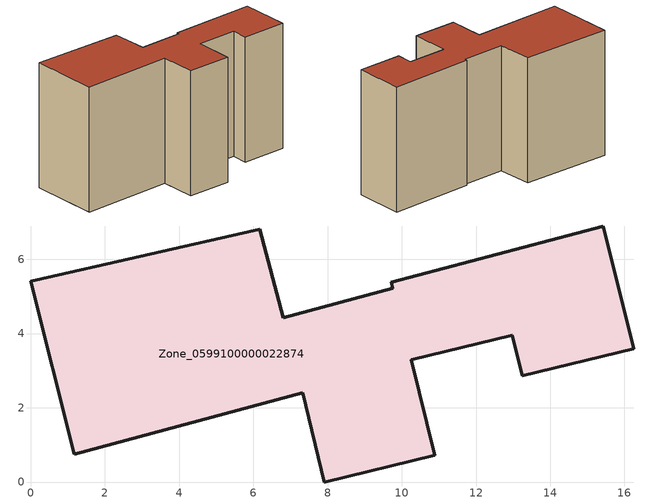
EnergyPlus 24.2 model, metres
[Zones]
Zone_0599100000022874
 floor ground (C_G): 6.17,6.81 6.8,4.43 9.76,5.22 9.72,5.38 15.43,6.9 16.25,3.59 13.24,2.86 12.98,3.95 10.26,3.3 10.88,0.72 7.91,0 7.33,2.4 1.17,0.75 0,5.41 z0
 wall outside (C_F): 16.25,3.59 15.43,6.9 9.72,5.38 9.76,5.22 6.8,4.43 6.17,6.81 0,5.41 1.17,0.75 7.33,2.4 7.91,0 10.88,0.72 10.26,3.3 12.98,3.95 13.24,2.86 16.25,3.59 z0:8.66
 roof outside (C_R): 6.8,4.43 6.17,6.81 0,5.41 1.17,0.75 7.33,2.4 7.91,0 10.88,0.72 10.26,3.3 12.98,3.95 13.24,2.86 16.25,3.59 15.43,6.9 9.72,5.38 9.76,5.22 z8.66
[BUILDING]
Pand.0599100000022874: North Axis=0; Terrain=City; Loads Convergence Tolerance Value=0.04; Temperature Convergence Tolerance Value=0.4; Solar Distribution=FullExterior; Maximum Number of Warmup Days=25; Minimum Number of Warmup Days=1
[Site:Location]
Rotterdam.The.Hague.AP_ZH_NLD Design_Conditions: Latitude=51.96; Longitude=4.45; Time Zone=1; Elevation=-4.5
[SITE:GROUNDTEMPERATURE:BUILDINGSURFACE]
18, 18, 18, 18, 18, 18, 18, 18, 18, 18, 18, 18
[MATERIAL] Thermal Absorptance=0.9; Solar Absorptance=0.7; Visible Absorptance=0.7
Name | Roughness | Thickness | Conductivity | Density | Specific Heat
G.TI.1965-1974 | MediumSmooth | 0.15 | 0.882353 | 540 | 1210
F.TI.1965-1974 | Rough | 0.3 | 0.697674 | 1920 | 840
R.TI.1965-1974 | MediumRough | 0.2 | 0.232558 | 1500 | 1000
[CONSTRUCTION]
C_G: G.TI.1965-1974
C_F: F.TI.1965-1974
C_R: R.TI.1965-1974
[ZONE]
Zone_0599100000022874: Type=1; Multiplier=1; Ceiling Height=Autocalculate; Volume=Autocalculate; Floor Area=autocalculate; Part of Total Floor Area=Yes
[ZONEINFILTRATION:DESIGNFLOWRATE]
Infil_Zone_0599100000022874: Zone or ZoneList or Space or SpaceList=Zone_0599100000022874; Schedule=AlwaysOn; Design Flow Rate Calculation Method=Flow/Area; Flow Rate per Floor Area=0.003; Constant Term Coefficient=1; Temperature Term Coefficient=0; Velocity Term Coefficient=0; Velocity Squared Term Coefficient=0
[HVACTEMPLATE:ZONE:IDEALLOADSAIRSYSTEM]
Zone_0599100000022874: Maximum Heating Supply Air Temperature=50; Minimum Cooling Supply Air Temperature=13; Maximum Heating Supply Air Humidity Ratio=0.0156; Minimum Cooling Supply Air Humidity Ratio=0.0077; Heating Limit=NoLimit; Cooling Limit=NoLimit; Dehumidification Control Type=ConstantSensibleHeatRatio; Cooling Sensible Heat Ratio=0.7; Dehumidification Setpoint=60; Humidification Control Type=None; Humidification Setpoint=30; Outdoor Air Method=None; Outdoor Air Flow Rate per Person=0.00944; Outdoor Air Flow Rate per Zone Floor Area=0; Outdoor Air Flow Rate per Zone=0; Demand Controlled Ventilation Type=None; Outdoor Air Economizer Type=NoEconomizer; Heat Recovery Type=None; Sensible Heat Recovery Effectiveness=0.7; Latent Heat Recovery Effectiveness=0.65
[ZONECONTROL:THERMOSTAT]
ThermostatControl_Zone_0599100000022874: Zone or ZoneList=Zone_0599100000022874; Control Type Schedule=DualSetpointControlType; Control 1=Thermostat_Zone_0599100000022874; Temperature Difference Between Cutout And Setpoint=0
[THERMOSTATSETPOINT:DUALSETPOINT]
Thermostat_Zone_0599100000022874: Heating Setpoint Temperature Schedule=HeatingSetpoint_Zone_0599100000022874; Cooling Setpoint Temperature Schedule=CoolingSetpoint_Zone_0599100000022874
[SCHEDULE:COMPACT]
HeatingSetpoint_Zone_0599100000022874: Through: 12/31, For: AllDays, Until: 24:00, 21
CoolingSetpoint_Zone_0599100000022874: Through: 12/31, For: AllDays, Until: 24:00, 24
DualSetpointControlType: Through: 12/31, For: AllDays, Until: 24:00, 4
AlwaysOn: Through: 12/31, For: AllDays, Until: 24:00, 1
